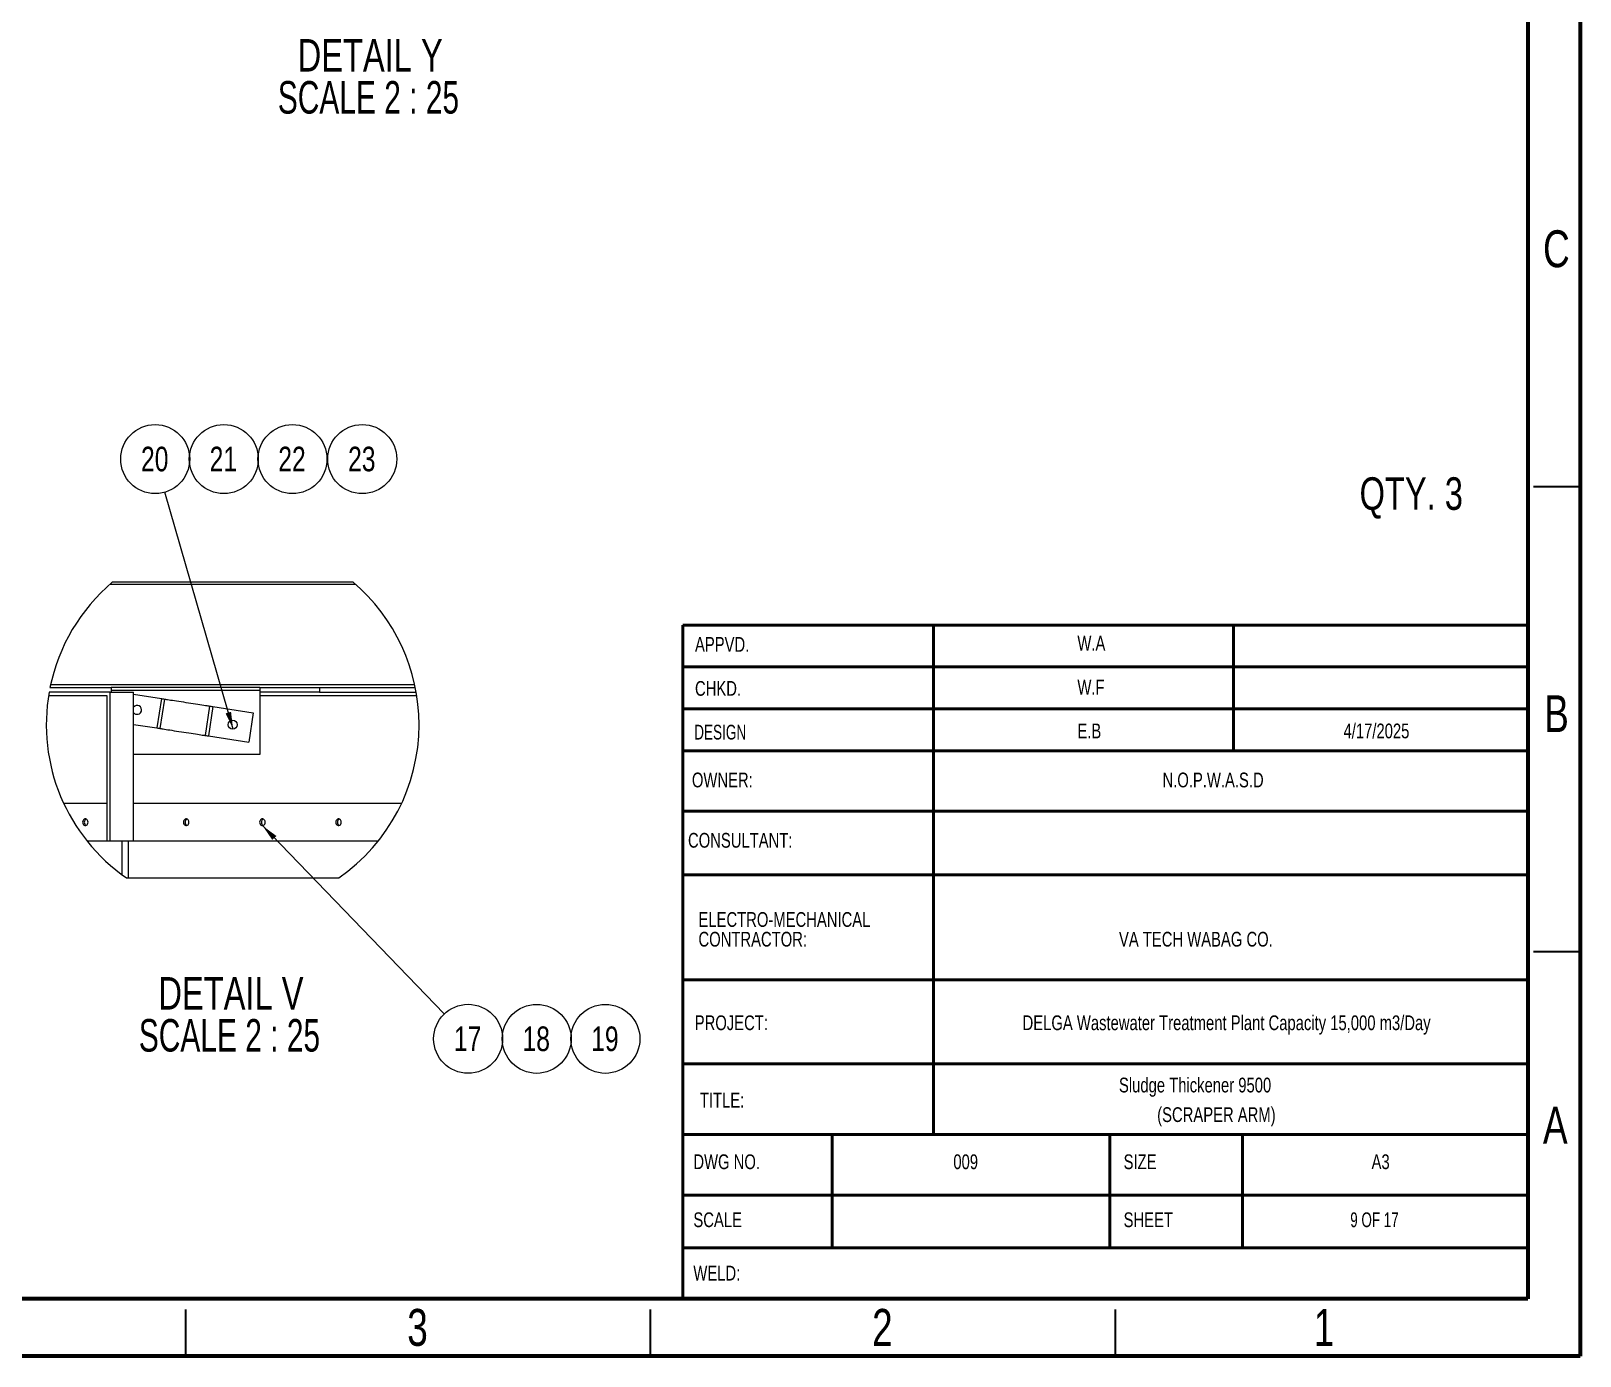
# Model space of a CAD drawing. Header units: millimetres. Extents: x 122 to 2816, y -707 to 556.
# Drawn here: x 1259.4 to 1426, y -305.7 to -163.2 of the extents above; entities that cross this region are included whole.
import ezdxf

# ---------------------------------------------------------------- set-up
doc = ezdxf.new("R2010")
doc.units = ezdxf.units.MM
doc.layers.add('FORMAT', color=7, linetype='Continuous')
doc.styles.add('SLDTEXTSTYLE10', font='TXT', dxfattribs={"width": 0.6875})
doc.styles.add('SLDTEXTSTYLE6', font='TXT', dxfattribs={"width": 0.687299})
doc.styles.add('SLDTEXTSTYLE7', font='TXT', dxfattribs={"width": 0.75})
doc.styles.add('SLDTEXTSTYLE8', font='TXT', dxfattribs={"width": 0.678571})
doc.dimstyles.new('SLDDIMSTYLE0', dxfattribs={"dimtxt": 2.5, "dimasz": 1.852083, "dimexe": 0, "dimexo": 0.625, "dimgap": 0, "dimtad": 1, "dimdec": 0, "dimrnd": 1e-09, "dimtxsty": 'Standard', "dimsah": 1, "dimcen": 2.5, "dimazin": 3, "dimtfac": 1.852083, "dimtdec": 0, "dimtmove": 0, "dimatfit": 3, "dimfrac": 2})

# ---------------------------------------------------------------- blocks, each defined once
blk = doc.blocks.new('SW_NOTE_0_100')
at = {"color": 0, "linetype": 'Continuous', "lineweight": 0, "char_height": 1.5875, "attachment_point": 1, "style": 'SLDTEXTSTYLE7'}
for s, insert in [('ELECTRO-MECHANICAL', (0, 2.05)), ('CONTRACTOR:', (0, -0.07))]:
    blk.add_mtext(s, dxfattribs=dict(at, insert=insert))
blk = doc.blocks.new('SW_NOTE_0_117')
at = {"layer": 'FORMAT', "color": 0, "char_height": 3.5, "attachment_point": 2}
for s, insert, style in [('DETAIL Y', (9.19, 4.51), 'SLDTEXTSTYLE7'), ('SCALE 2 : 25', (9, -0.01), 'SLDTEXTSTYLE10')]:
    blk.add_mtext(s, dxfattribs=dict(at, insert=insert, style=style))
blk = doc.blocks.new('SW_NOTE_0_119')
at = {"layer": 'FORMAT', "color": 0, "char_height": 3.5, "attachment_point": 2}
for s, insert, style in [('DETAIL V', (9.41, 4.51), 'SLDTEXTSTYLE7'), ('SCALE 2 : 25', (9.25, -0.01), 'SLDTEXTSTYLE10')]:
    blk.add_mtext(s, dxfattribs=dict(at, insert=insert, style=style))
blk = doc.blocks.new('SW_NOTE_0_120')
at = {"layer": 'FORMAT', "color": 0}
blk.add_circle((-1.03, 3.56), 3.71, dxfattribs=at)
at = {"layer": 'FORMAT', "color": 0, "insert": (-1.08, 4.89), "char_height": 2.646, "attachment_point": 2, "style": 'SLDTEXTSTYLE7'}
blk.add_mtext('20', dxfattribs=at)
blk = doc.blocks.new('SW_NOTE_0_121')
at = {"layer": 'FORMAT', "color": 0}
blk.add_circle((2.58, -2.67), 3.71, dxfattribs=at)
at = {"layer": 'FORMAT', "color": 0, "insert": (2.52, -1.34), "char_height": 2.646, "attachment_point": 2, "style": 'SLDTEXTSTYLE7'}
blk.add_mtext('17', dxfattribs=at)
blk = doc.blocks.new('SW_NOTE_0_122')
at = {"layer": 'FORMAT', "color": 0}
blk.add_circle((1.95, 2.08), 3.71, dxfattribs=at)
at = {"layer": 'FORMAT', "color": 0, "insert": (1.9, 3.41), "char_height": 2.646, "attachment_point": 2, "style": 'SLDTEXTSTYLE7'}
blk.add_mtext('18', dxfattribs=at)
blk = doc.blocks.new('SW_NOTE_0_123')
at = {"layer": 'FORMAT', "color": 0}
blk.add_circle((1.95, 2.08), 3.71, dxfattribs=at)
at = {"layer": 'FORMAT', "color": 0, "insert": (1.9, 3.41), "char_height": 2.646, "attachment_point": 2, "style": 'SLDTEXTSTYLE7'}
blk.add_mtext('19', dxfattribs=at)
blk = doc.blocks.new('SW_NOTE_0_124')
at = {"layer": 'FORMAT', "color": 0}
blk.add_circle((1.95, 2.08), 3.71, dxfattribs=at)
at = {"layer": 'FORMAT', "color": 0, "insert": (1.9, 3.41), "char_height": 2.646, "attachment_point": 2, "style": 'SLDTEXTSTYLE7'}
blk.add_mtext('21', dxfattribs=at)
blk = doc.blocks.new('SW_NOTE_0_125')
at = {"layer": 'FORMAT', "color": 0}
blk.add_circle((1.95, 2.08), 3.71, dxfattribs=at)
at = {"layer": 'FORMAT', "color": 0, "insert": (1.9, 3.41), "char_height": 2.646, "attachment_point": 2, "style": 'SLDTEXTSTYLE7'}
blk.add_mtext('22', dxfattribs=at)
blk = doc.blocks.new('SW_NOTE_0_126')
at = {"layer": 'FORMAT', "color": 0}
blk.add_circle((1.95, 2.08), 3.71, dxfattribs=at)
at = {"layer": 'FORMAT', "color": 0, "insert": (1.9, 3.41), "char_height": 2.646, "attachment_point": 2, "style": 'SLDTEXTSTYLE7'}
blk.add_mtext('23', dxfattribs=at)

msp = doc.modelspace()

# ---------------------------------------------------------------- linework, layer by layer
at = {"color": 7, "linetype": 'Continuous', "lineweight": 70}
for p, q in [((1425.997283, -18.68151), (1425.997283, -305.68151)), ((1420.399755, -22.547985), (1420.399755, -299.547985)), ((1420.399755, -299.547985), (1030.997283, -299.547985)), ((1425.997283, -305.68151), (1025.997283, -305.68151))]:
    msp.add_line(p, q, dxfattribs=at)
at = {"color": 7, "linetype": 'Continuous', "lineweight": 35}
for p, q in [((1420.997283, -212.18151), (1425.997283, -212.18151)), ((1420.997283, -262.18151), (1425.997283, -262.18151)), ((1275.997283, -300.68151), (1275.997283, -305.68151)), ((1325.997283, -300.68151), (1325.997283, -305.68151)), ((1375.997283, -300.68151), (1375.997283, -305.68151))]:
    msp.add_line(p, q, dxfattribs=at)
at = {"color": 8, "linetype": 'Continuous', "lineweight": 25}
msp.add_line((1294.291506, -222.707924), (1267.8564, -222.707924), dxfattribs=at)
at = {"color": 7, "linetype": 'Continuous', "lineweight": 25}
for p, q in [((1294.019322, -222.47361), (1268.128583, -222.47361)), ((1267.57293, -234.675358), (1261.265218, -234.675358)), ((1267.900588, -234.275358), (1261.332195, -234.275358)), ((1261.423609, -233.795358), (1267.996375, -233.795358)), ((1261.495607, -233.455947), (1300.652295, -233.455947)), ((1267.57293, -250.275359), (1267.57293, -234.675358)), ((1267.900588, -250.275359), (1267.900588, -234.275358)), ((1267.900588, -234.275358), (1270.424325, -234.275358)), ((1283.996377, -233.795358), (1267.996375, -233.795358)), ((1267.996375, -233.795358), (1267.996375, -234.115358)), ((1283.996377, -234.115358), (1267.996375, -234.115358)), ((1267.996375, -234.115358), (1267.996375, -234.275358)), ((1270.424325, -250.275359), (1270.424325, -234.275358)), ((1270.424325, -234.518703), (1273.412902, -234.981359)), ((1283.996377, -233.795358), (1290.396375, -233.795358)), ((1283.996377, -233.795358), (1283.996377, -234.115358)), ((1283.996377, -234.115358), (1283.996377, -240.995358)), ((1290.396375, -234.275358), (1283.996377, -234.275358)), ((1300.882683, -234.675358), (1283.996377, -234.675358)), ((1290.396375, -233.795358), (1290.396375, -234.275358)), ((1290.396375, -233.795358), (1300.724294, -233.795358)), ((1290.396375, -234.275358), (1300.815708, -234.275358)), ((1273.412902, -234.981359), (1272.923348, -238.14369)), ((1273.729136, -235.030314), (1273.239581, -238.192645)), ((1278.141191, -238.951455), (1278.630748, -235.789124)), ((1278.946981, -235.83808), (1278.457427, -239.000411)), ((1278.946981, -235.83808), (1283.295185, -236.511218)), ((1283.295185, -236.511218), (1282.805631, -239.673548)), ((1270.424325, -237.756821), (1272.923348, -238.14369)), ((1278.457427, -239.000411), (1282.805631, -239.673548)), ((1283.996377, -240.995358), (1270.424325, -240.995358)), ((1267.57293, -246.275358), (1262.907989, -246.275358)), ((1299.239915, -246.275358), (1270.424325, -246.275358)), ((1265.386674, -250.275359), (1267.57293, -250.275359)), ((1267.57293, -250.275359), (1267.900588, -250.275359)), ((1267.900588, -250.275359), (1270.424325, -250.275359)), ((1269.178941, -253.928692), (1269.178941, -250.275359)), ((1269.867236, -254.275358), (1269.867236, -250.275359)), ((1270.424325, -250.275359), (1296.761229, -250.275359)), ((1269.664347, -254.275358), (1269.867236, -254.275358)), ((1269.867236, -254.275358), (1292.483556, -254.275358))]:
    msp.add_line(p, q, dxfattribs=at)
at = {"color": 7, "linetype": 'Continuous', "lineweight": 50}
for p, q in [((1329.510069, -227.082334), (1329.510069, -236.082334)), ((1420.399755, -227.082334), (1329.510069, -227.082334)), ((1356.444897, -231.582334), (1356.444897, -227.082334)), ((1388.736189, -240.582334), (1388.736189, -227.082334)), ((1420.399755, -231.582334), (1329.510069, -231.582334)), ((1356.444897, -236.082334), (1356.444897, -231.582334)), ((1329.510069, -236.082334), (1329.510069, -299.547985)), ((1420.399755, -236.082334), (1329.510069, -236.082334)), ((1356.444897, -240.582334), (1356.444897, -236.082334)), ((1420.399755, -240.582334), (1329.510069, -240.582334)), ((1356.444897, -281.856122), (1356.444897, -240.582334)), ((1420.399755, -247.082334), (1329.510069, -247.082334)), ((1420.399755, -253.919255), (1329.510069, -253.919255)), ((1420.399755, -265.222467), (1329.510069, -265.222467)), ((1420.399755, -274.25159), (1329.510069, -274.25159)), ((1329.510069, -281.856122), (1420.399755, -281.856122)), ((1345.554526, -294.047985), (1345.554526, -281.856122)), ((1375.437122, -294.047985), (1375.437122, -281.856122)), ((1389.707586, -294.047985), (1389.707586, -281.856122)), ((1329.510069, -288.384216), (1420.399755, -288.384216)), ((1329.510069, -294.047985), (1420.399755, -294.047985))]:
    msp.add_line(p, q, dxfattribs=at)
at = {"color": 7, "linetype": 'Continuous', "lineweight": 25, "flags": 128}
for points in [[(1273.412902, -234.981359), (1273.524568, -234.998646), (1273.629954, -235.014961), (1273.723142, -235.029387), (1273.729136, -235.030314)], [(1273.729136, -235.030314), (1273.742439, -235.032374), (1273.784454, -235.038878), (1273.854711, -235.049755), (1273.952386, -235.064876), (1274.076321, -235.084062), (1274.225056, -235.107087), (1274.396841, -235.133681), (1274.589646, -235.163529), (1274.801199, -235.196279), (1275.029008, -235.231546), (1275.270388, -235.268913), (1275.522492, -235.307941), (1275.782344, -235.348168), (1276.046884, -235.389121), (1276.312997, -235.430317), (1276.577537, -235.471271), (1276.837389, -235.511498), (1277.089493, -235.550525), (1277.330873, -235.587893), (1277.558682, -235.62316), (1277.770235, -235.65591), (1277.963044, -235.685758), (1278.134825, -235.712352), (1278.28356, -235.735377), (1278.407495, -235.754563), (1278.50517, -235.769684), (1278.575427, -235.78056), (1278.617444, -235.787065), (1278.630748, -235.789124)], [(1278.630748, -235.789124), (1278.636737, -235.790052), (1278.729927, -235.804478), (1278.835315, -235.820793), (1278.946981, -235.83808)], [(1272.923348, -238.14369), (1273.035013, -238.160977), (1273.140399, -238.177292), (1273.233587, -238.191718), (1273.239581, -238.192645)], [(1273.239581, -238.192645), (1273.25288, -238.194705), (1273.294899, -238.201209), (1273.365156, -238.212086), (1273.462832, -238.227206), (1273.586766, -238.246393), (1273.735502, -238.269418), (1273.907287, -238.296012), (1274.100091, -238.325859), (1274.311645, -238.35861), (1274.539454, -238.393877), (1274.780833, -238.431244), (1275.032937, -238.470272), (1275.29279, -238.510499), (1275.557329, -238.551452), (1275.823443, -238.592648), (1276.087982, -238.633601), (1276.347835, -238.673829), (1276.599939, -238.712856), (1276.841318, -238.750224), (1277.069127, -238.785491), (1277.280681, -238.818241), (1277.47349, -238.848089), (1277.645271, -238.874682), (1277.794006, -238.897708), (1277.91794, -238.916894), (1278.015616, -238.932015), (1278.085873, -238.942891), (1278.127892, -238.949396), (1278.141191, -238.951455)], [(1278.141191, -238.951455), (1278.147185, -238.952383), (1278.240373, -238.966809), (1278.345759, -238.983124), (1278.457427, -239.000411)], [(1265.510246, -248.376783), (1265.522196, -248.275358), (1265.510246, -248.173935), (1265.47538, -248.080728), (1265.420415, -248.003289), (1265.3498, -247.947891), (1265.269267, -247.919023), (1265.18533, -247.919023), (1265.104797, -247.947891), (1265.034182, -248.003289), (1264.979217, -248.080728), (1264.94435, -248.173935), (1264.932406, -248.275358), (1264.94435, -248.376783), (1264.979217, -248.469989), (1265.034182, -248.547428), (1265.104797, -248.602826), (1265.18533, -248.631694), (1265.269267, -248.631694), (1265.3498, -248.602826), (1265.420415, -248.547428), (1265.47538, -248.469989), (1265.510246, -248.376783)], [(1265.319073, -247.933235), (1265.288341, -247.947891), (1265.217731, -248.003289), (1265.162761, -248.080728), (1265.127895, -248.173935), (1265.11595, -248.275358), (1265.127895, -248.376783), (1265.162761, -248.469989), (1265.217731, -248.547428), (1265.288341, -248.602826), (1265.319073, -248.617482)], [(1276.361124, -248.376783), (1276.373069, -248.275358), (1276.361124, -248.173935), (1276.326258, -248.080728), (1276.271293, -248.003289), (1276.200678, -247.947891), (1276.120145, -247.919023), (1276.036207, -247.919023), (1275.955674, -247.947891), (1275.88506, -248.003289), (1275.830095, -248.080728), (1275.795228, -248.173935), (1275.783283, -248.275358), (1275.795228, -248.376783), (1275.830095, -248.469989), (1275.88506, -248.547428), (1275.955674, -248.602826), (1276.036207, -248.631694), (1276.120145, -248.631694), (1276.200678, -248.602826), (1276.271293, -248.547428), (1276.326258, -248.469989), (1276.361124, -248.376783)], [(1276.169951, -247.933235), (1276.139219, -247.947891), (1276.068604, -248.003289), (1276.013639, -248.080728), (1275.978772, -248.173935), (1275.966828, -248.275358), (1275.978772, -248.376783), (1276.013639, -248.469989), (1276.068604, -248.547428), (1276.139219, -248.602826), (1276.169951, -248.617482)], [(1284.552645, -248.376783), (1284.564593, -248.275358), (1284.552645, -248.173935), (1284.517779, -248.080728), (1284.462812, -248.003289), (1284.392202, -247.947891), (1284.311664, -247.919023), (1284.227729, -247.919023), (1284.147193, -247.947891), (1284.076581, -248.003289), (1284.021616, -248.080728), (1283.986747, -248.173935), (1283.974802, -248.275358), (1283.986747, -248.376783), (1284.021616, -248.469989), (1284.076581, -248.547428), (1284.147193, -248.602826), (1284.227729, -248.631694), (1284.311664, -248.631694), (1284.392202, -248.602826), (1284.462812, -248.547428), (1284.517779, -248.469989), (1284.552645, -248.376783)], [(1284.361469, -247.933235), (1284.330737, -247.947891), (1284.260127, -248.003289), (1284.20516, -248.080728), (1284.170291, -248.173935), (1284.158346, -248.275358), (1284.170291, -248.376783), (1284.20516, -248.469989), (1284.260127, -248.547428), (1284.330737, -248.602826), (1284.361469, -248.617482)], [(1292.744167, -248.376783), (1292.756111, -248.275358), (1292.744167, -248.173935), (1292.709298, -248.080728), (1292.654333, -248.003289), (1292.58372, -247.947891), (1292.503185, -247.919023), (1292.41925, -247.919023), (1292.338714, -247.947891), (1292.268102, -248.003289), (1292.213137, -248.080728), (1292.178268, -248.173935), (1292.166323, -248.275358), (1292.178268, -248.376783), (1292.213137, -248.469989), (1292.268102, -248.547428), (1292.338714, -248.602826), (1292.41925, -248.631694), (1292.503185, -248.631694), (1292.58372, -248.602826), (1292.654333, -248.547428), (1292.709298, -248.469989), (1292.744167, -248.376783)], [(1292.552988, -247.933235), (1292.522258, -247.947891), (1292.451646, -248.003289), (1292.396681, -248.080728), (1292.361812, -248.173935), (1292.349868, -248.275358), (1292.361812, -248.376783), (1292.396681, -248.469989), (1292.451646, -248.547428), (1292.522258, -248.602826), (1292.552988, -248.617482)]]:
    msp.add_lwpolyline(points, dxfattribs=at)
at = {"color": 7, "linetype": 'Continuous', "lineweight": 25}
msp.add_circle((1281.073952, -237.786411), 0.48, dxfattribs=at)
at = {"color": 7, "linetype": 'Continuous', "lineweight": 18}
for centre, radius, start, end in [((1281.073914, -237.78639), 20.051504, 130.21097453, 168.5192307), ((1281.073953, -237.786409), 20.051544, 359.99999448, 49.78897611), ((1281.073943, -237.786415), 20.051537, 169.91542966, 235.31853463), ((1281.073961, -237.786416), 20.051535, 304.68146503, 0.00001482)]:
    msp.add_arc(centre, radius, start, end, dxfattribs=at)
at = {"color": 7, "linetype": 'Continuous', "lineweight": 25}
for centre, radius, start, end in [((1270.796375, -236.195359), 0.479999, 261.20036516, 140.81443354), ((1270.796366, -236.195374), 0.479982, 219.18476857, 261.20113598)]:
    msp.add_arc(centre, radius, start, end, dxfattribs=at)

# ---------------------------------------------------------------- block references
at = {"color": 7, "linetype": 'Continuous', "lineweight": 0}
msp.add_blockref('SW_NOTE_0_100', (1331.177423, -259.99513), dxfattribs=at)
at = {"layer": 'FORMAT'}
for name, p in [('SW_NOTE_0_117', (1286.676892, -168.559938)), ('SW_NOTE_0_120', (1273.769262, -212.78584)), ('SW_NOTE_0_124', (1278.170636, -211.303719)), ('SW_NOTE_0_125', (1285.555623, -211.303719)), ('SW_NOTE_0_126', (1293.061677, -211.303719)), ('SW_NOTE_0_119', (1271.478119, -269.433103)), ('SW_NOTE_0_121', (1303.820681, -268.89942)), ('SW_NOTE_0_122', (1311.82681, -273.652387)), ('SW_NOTE_0_123', (1319.211798, -273.652387))]:
    msp.add_blockref(name, p, dxfattribs=at)

# ---------------------------------------------------------------- texts
at = {"color": 7, "linetype": 'Continuous', "lineweight": 0}
for s, insert, char_height, attachment_point, style in [('C', (1423.455942, -184.621356), 3.96875, 2, 'SLDTEXTSTYLE7'), ('QTY. 3', (1402.286172, -211.182467), 3.5, 1, 'SLDTEXTSTYLE7'), ('W.A', (1371.935493, -228.230638), 1.5875, 1, 'SLDTEXTSTYLE7'), ('APPVD.', (1330.802056, -228.36251), 1.5875, 1, 'SLDTEXTSTYLE7'), ('CHKD.', (1330.802056, -233.096213), 1.5875, 1, 'SLDTEXTSTYLE7'), ('W.F', (1371.935493, -232.964341), 1.5875, 1, 'SLDTEXTSTYLE7'), ('B', (1423.467885, -234.621356), 3.96875, 2, 'SLDTEXTSTYLE7'), ('DESIGN', (1330.715736, -237.798019), 1.5875, 1, 'SLDTEXTSTYLE6'), ('E.B', (1371.935493, -237.666147), 1.5875, 1, 'SLDTEXTSTYLE7'), ('OWNER:', (1330.470408, -242.938892), 1.5875, 1, 'SLDTEXTSTYLE7'), ('CONSULTANT:', (1330.051233, -249.427473), 1.5875, 1, 'SLDTEXTSTYLE7'), ('PROJECT:', (1330.776313, -269.050905), 1.5875, 1, 'SLDTEXTSTYLE7'), ('Sludge Thickener 9500', (1376.406412, -275.747793), 1.5875, 1, 'SLDTEXTSTYLE7'), ('TITLE:', (1331.323119, -277.370573), 1.5875, 1, 'SLDTEXTSTYLE7'), ('A', (1423.336971, -278.871356), 3.96875, 2, 'SLDTEXTSTYLE7'), ('DWG NO.', (1330.628771, -283.997954), 1.5875, 1, 'SLDTEXTSTYLE7'), ('SIZE', (1376.904557, -283.997954), 1.5875, 1, 'SLDTEXTSTYLE7'), ('SCALE', (1330.628771, -290.234303), 1.5875, 1, 'SLDTEXTSTYLE7'), ('SHEET', (1376.904557, -290.234303), 1.5875, 1, 'SLDTEXTSTYLE7'), ('WELD:', (1330.628771, -295.974061), 1.5875, 1, 'SLDTEXTSTYLE7'), ('3', (1300.95732, -300.621356), 3.96875, 2, 'SLDTEXTSTYLE7'), ('2', (1350.95732, -300.621356), 3.96875, 2, 'SLDTEXTSTYLE7'), ('1', (1398.45732, -300.621356), 3.96875, 2, 'SLDTEXTSTYLE7')]:
    msp.add_mtext(s, dxfattribs=dict(at, insert=insert, char_height=char_height, attachment_point=attachment_point, style=style))
at = {"layer": 'FORMAT', "char_height": 1.5875}
for s, insert, attachment_point, style in [('4/17/2025', (1400.558724, -237.666147), 1, 'SLDTEXTSTYLE7'), ('N.O.P.W.A.S.D', (1381.088069, -242.938892), 1, 'SLDTEXTSTYLE7'), ('VA TECH WABAG CO.', (1376.406412, -260.065402), 1, 'SLDTEXTSTYLE7'), ('DELGA Wastewater Treatment Plant Capacity 15,000 m3/Day', (1387.982481, -269.050905), 2, 'SLDTEXTSTYLE7'), ('(SCRAPER ARM)', (1386.885815, -278.92935), 2, 'SLDTEXTSTYLE7'), ('009', (1358.590137, -283.997954), 1, 'SLDTEXTSTYLE7'), ('A3', (1403.577071, -283.997954), 1, 'SLDTEXTSTYLE7'), ('9 OF 17', (1401.285853, -290.234303), 1, 'SLDTEXTSTYLE8')]:
    msp.add_mtext(s, dxfattribs=dict(at, insert=insert, attachment_point=attachment_point, style=style))

# ---------------------------------------------------------------- leaders
at = {"layer": 'FORMAT'}
for points in [[(1281.12096, -238.264104), (1273.769262, -212.78584)], [(1284.270702, -248.635359), (1303.820681, -268.89942)]]:
    msp.add_leader(points, dimstyle='SLDDIMSTYLE0', dxfattribs=at)

doc.saveas('drawing.dxf')
